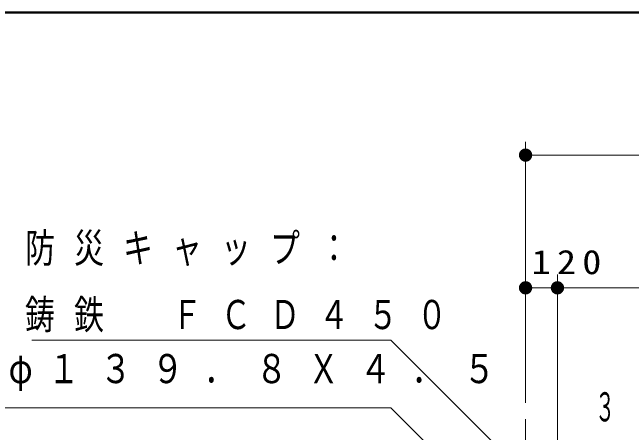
# Model space of a CAD drawing. Units: millimetres on the paper, scale 1:50. Extents: x -365 to 10, y -38 to 257.
# Drawn here: x -137.34 to -90.7, y 225.33 to 257 of the extents above; entities that cross this region are included whole.
import ezdxf
from ezdxf.enums import TextEntityAlignment as Align

# ---------------------------------------------------------------- set-up
doc = ezdxf.new("R2010")
doc.units = ezdxf.units.MM
doc.linetypes.add('USER2', pattern=[6, 3, -1, 1, -1])
doc.layers.add('LY_1', color=7, linetype='Continuous', lineweight=13)
doc.layers.add('LY_2', color=7, linetype='Continuous', lineweight=13)
doc.styles.add('ＭＳ ゴシック', font='')
doc.styles.get('ＭＳ ゴシック').set_extended_font_data('MS Gothic')

# ---------------------------------------------------------------- blocks, each defined once
blk = doc.blocks.new('filled_dot')
at = {"color": 0, "linetype": 'Continuous', "lineweight": -2, "const_width": 1.25}
blk.add_lwpolyline([(-0.625, 0, 1), (0.625, 0, 1)], format="xyb", close=True, dxfattribs=at)

msp = doc.modelspace()

# ---------------------------------------------------------------- linework, layer by layer
at = {"layer": 'LY_1'}
for p, q in [((-98.688, 227.575), (-98.688, 247.244)), ((-98.688, 246.244), (-33.888, 246.244)), ((-96.288, 217.153), (-96.288, 237.244)), ((-98.688, 236.244), (-92.401, 236.244)), ((-96.288, 236.244), (-36.288, 236.244))]:
    msp.add_line(p, q, dxfattribs=at)
at = {"layer": 'LY_1', "linetype": 'USER2'}
msp.add_line((-98.688, 163.351), (-98.688, 226.575), dxfattribs=at)
at = {"layer": 'LY_1'}
for points in [[(-99.258, 222.742), (-108.824, 232.308), (-135.871, 232.308)], [(-99.346, 217.733), (-108.824, 227.21), (-148.829, 227.21)]]:
    msp.add_lwpolyline(points, dxfattribs=at)
at = {"layer": 'LY_2', "lineweight": 50}
msp.add_line((0, 257), (-365, 257), dxfattribs=at)

# ---------------------------------------------------------------- block references
at = {"layer": 'LY_1', "xscale": 0.4, "yscale": 0.4}
for p in [(-98.688, 246.244), (-98.688, 236.244), (-96.288, 236.244)]:
    msp.add_blockref('filled_dot', p, dxfattribs=at)
at = {"layer": 'LY_1', "xscale": 0.4, "yscale": 0.4, "rotation": 180}
msp.add_blockref('filled_dot', (-96.288, 236.244), dxfattribs=at)

# ---------------------------------------------------------------- texts
at = {"layer": 'LY_1', "style": 'ＭＳ ゴシック', "width": 0.5}
msp.add_text('３', height=2.199, dxfattribs=at).set_placement((-92.702, 227.276), align=Align.MIDDLE_CENTER)
at = {"layer": 'LY_1', "style": 'ＭＳ ゴシック'}
for s, insert, char_height, attachment_point in [('\\T1.64;\\W0.75;防災キャップ：', (-136.38, 239.108), 2.199, 4), ('\\T1.33;\\W1.15;120', (-95.37, 237.244), 1.833, 8), ('\\T1.64;\\W0.75;鋳鉄\u3000ＦＣＤ４５０', (-136.38, 234.108), 2.199, 4), ('\\T1.63;\\W0.8;束柱：φ１３９．８Ｘ４．５', (-149.358, 229.86), 2.199, 4)]:
    msp.add_mtext(s, dxfattribs=dict(at, insert=insert, char_height=char_height, attachment_point=attachment_point))

doc.saveas('drawing.dxf')
